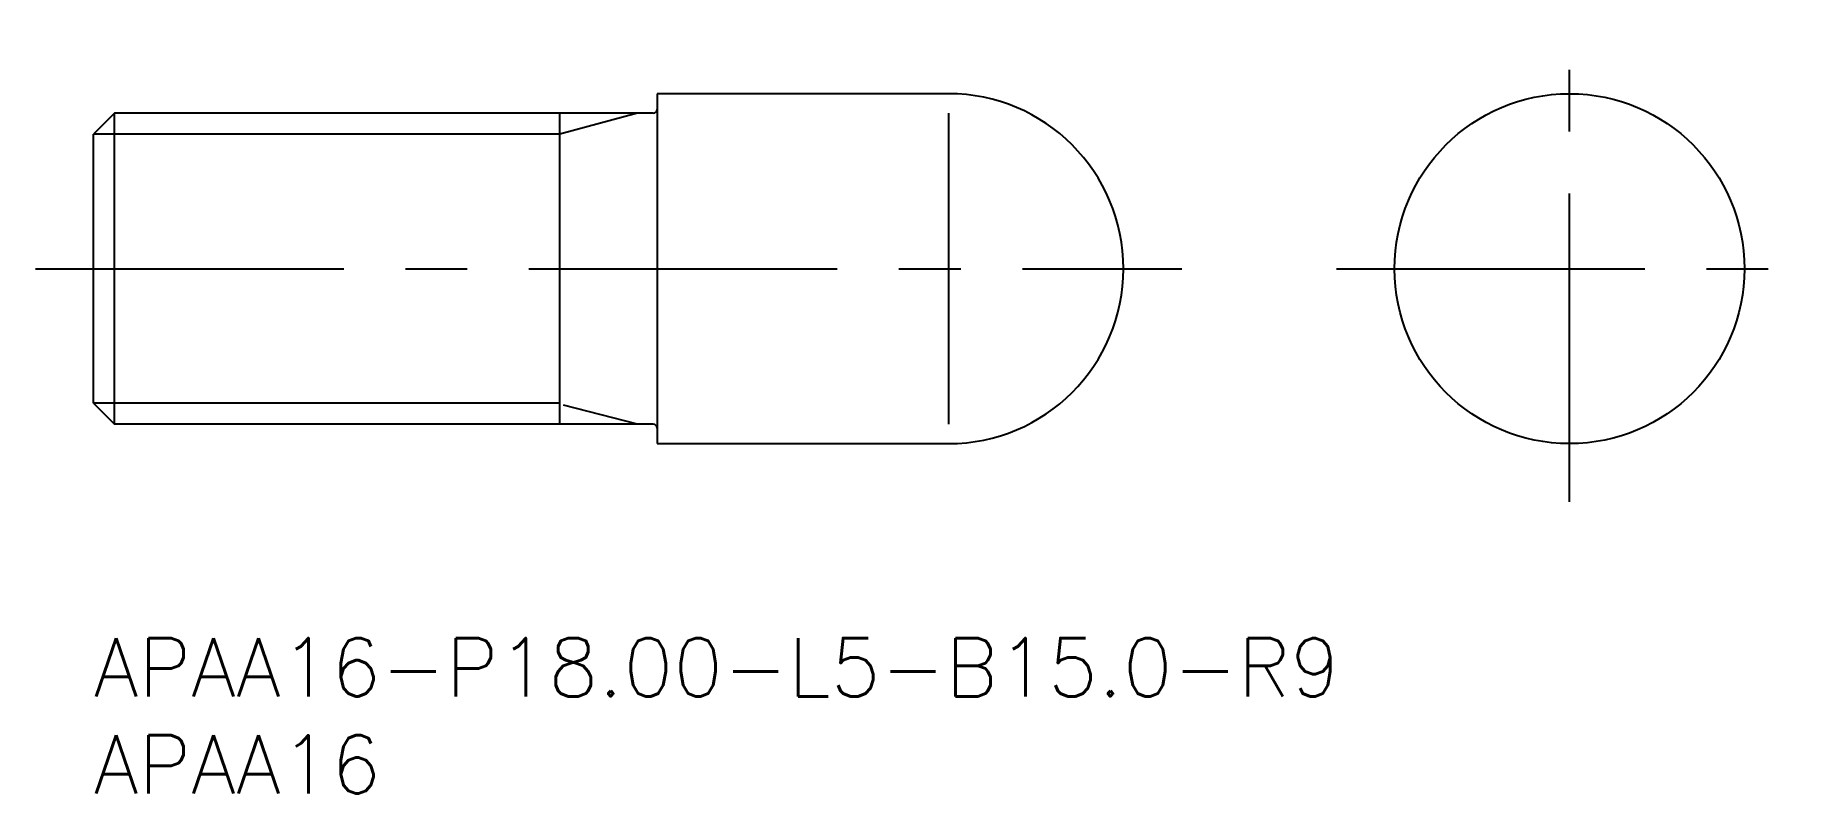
# Model space of a CAD drawing. Extents: x -3 to 88, y -8 to 31.
import ezdxf

# ---------------------------------------------------------------- set-up
doc = ezdxf.new("R2010")
doc.units = 0
doc.header["$LTSCALE"] = 0.5
doc.linetypes.add('CENTER', pattern=[50.8, 31.75, -6.35, 6.35, -6.35])
for name, color, linetype in [('MSM_CENTER', 1, 'CENTER'), ('MSM_CONTINUOUS', 7, 'CONTINUOUS'), ('MSM_NARROW', 5, 'CONTINUOUS'), ('MSM_PART_NUMBER', 7, 'CONTINUOUS')]:
    doc.layers.add(name, color=color, linetype=linetype)
doc.styles.get("Standard").update_dxf_attribs({"font": 'txt.shx', "height": 1, "bigfont": 'bigfont.shx'})

# ---------------------------------------------------------------- blocks, each defined once
blk = doc.blocks.new('*U10')
at = {"layer": 'MSM_PART_NUMBER'}
blk.add_text('APAA16-P18.00-L5-B15.0-R9', height=3, dxfattribs=at).set_placement((0, -3))
blk = doc.blocks.new('*U11')
at = {"layer": 'MSM_PART_NUMBER'}
blk.add_text('APAA16', height=3, dxfattribs=at).set_placement((0, -8))

msp = doc.modelspace()

# ---------------------------------------------------------------- linework, layer by layer
at = {"layer": 'MSM_CENTER'}
for p, q in [((75.961, 7), (75.961, 31)), ((-3, 19), (56, 19)), ((63.961, 19), (87.961, 19))]:
    msp.add_line(p, q, dxfattribs=at)
at = {"layer": 'MSM_CONTINUOUS'}
for p, q in [((44, 28), (29, 28)), ((29, 28), (29, 10)), ((1.082, 27), (0, 25.917)), ((28.8, 27), (1.082, 27)), ((1.082, 11), (1.082, 27)), ((24, 11), (24, 27)), ((0, 12.083), (0, 25.917)), ((0, 12.083), (1.082, 11)), ((28.8, 11), (1.082, 11)), ((29, 10), (44, 10))]:
    msp.add_line(p, q, dxfattribs=at)
msp.add_circle((75.961, 19), 9, dxfattribs=at)
for centre, radius, start, end in [((44, 19), 9, 270, 90), ((28.8, 27.2), 0.2, 270, 0), ((28.8, 10.8), 0.2, 0, 90)]:
    msp.add_arc(centre, radius, start, end, dxfattribs=at)
at = {"layer": 'MSM_NARROW'}
for p, q in [((28, 27), (24, 25.917)), ((44, 27), (44, 11)), ((24, 25.917), (0, 25.917)), ((24, 12.083), (0, 12.083)), ((28, 11), (24.185, 11.976))]:
    msp.add_line(p, q, dxfattribs=at)

# ---------------------------------------------------------------- block references
at = {"layer": 'MSM_CONTINUOUS'}
for name in ['*U10', '*U11']:
    msp.add_blockref(name, (0, 0), dxfattribs=at)

doc.saveas('drawing.dxf')
